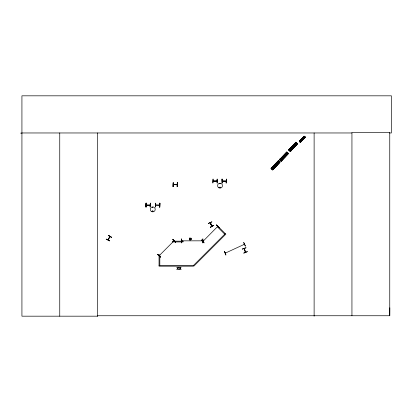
<?xml version="1.0" encoding="UTF-8"?>
<svg xmlns="http://www.w3.org/2000/svg" width="412" height="412" viewBox="0 0 412 412"><rect width="100%" height="100%" fill="white"/><g stroke="black" fill="none" stroke-linecap="round" stroke-linejoin="round"><path stroke-width="0.62" d="M389.474 132.968L391.4 132.968L391.4 95.821L21.929 95.821L21.929 316.179L97.623 316.179L97.572 315.747L389.757 315.747L389.814 307.779M108.181 239.485L107.965 239.866L110.055 236.524M244.414 244.46L244.058 244.615M245.222 251.881L245.531 252.211L244.105 248.58M244.218 249.044L244.28 248.606M152.363 211.212C153.352 210.058 152.95 212.35 152.399 211.305M219.812 183.546L220.173 183.757L219.884 183.464M219.766 187.419L220.209 187.676L219.962 187.259M190.2 239.691L191.013 239.125L190.447 238.316L189.633 238.883L190.2 239.691L190.303 239.115M190.344 238.893L190.447 238.316M225.678 253.102L225.318 253.076M107.98 239.815L109.896 236.437L109.705 236.74M110.03 236.54L108.104 239.902M174.183 240.907L173.797 241.066L174.08 240.788M217.536 226.801L217.845 226.492M210.13 222.846C214.297 231.776 210.002 221.023 210.264 223.103M152.558 207.221L152.95 207.385L152.553 207.277M182.073 240.969L181.718 240.793M202.719 240.969L202.282 240.974M146.219 205.161L150.117 205.161L146.188 205.006L146.641 205.243M155.731 205.073L159.64 205.238M173.236 184.643L177.16 184.622M213.076 181.007L213.514 181.007M226.106 181.146L222.217 180.986L222.681 181.187M106.203 239.125L109.71 240.917M108.351 235.314L111.678 237.43L108.341 235.329M109.741 240.871L106.208 239.109M244.105 248.637L245.351 252.232M159.269 255.79L159.449 255.414L159.171 255.692M217.469 226.677L217.814 226.523L217.469 226.621M211.943 225.869L212.092 226.193M181.635 240.835L202.714 240.835M202.277 240.835L202.673 240.835L202.364 241.015M173.277 184.643L177.17 184.777M189.875 239.542L190.251 239.089M190.395 238.919L190.771 238.466M295.976 142.202L288.616 149.917L290.269 151.482L297.624 143.757L295.965 142.192L288.652 149.953M271.044 168.451L278.394 160.726M271.132 168.539L278.471 160.798M279.506 159.748L286.829 151.997M288.74 150.04L296.079 142.3M271.225 168.626L278.548 160.871M279.599 159.835L286.932 152.095M289.239 149.644L296.187 142.398M271.23 168.632L278.636 160.958L271.317 168.714M288.843 150.123L296.243 142.459L289.332 149.736M279.686 159.923L287.01 152.167M271.41 168.802L278.749 161.061M280.186 159.532L287.102 152.255M289.018 150.303L296.357 142.562M271.472 168.863L278.394 161.592M280.217 159.557L287.133 152.285M289.512 149.906L296.001 143.093M271.941 168.441L278.419 161.617M279.861 160.083L287.226 152.373M289.543 149.932L296.037 143.124M286.855 152.888L280.397 159.732L286.891 152.919M271.621 168.987L272.054 169.404M289.229 150.488L289.662 150.905M280.083 160.283L280.521 160.701M272.162 169.502L279.511 161.777L272.193 169.538M290.202 150.55L297.119 143.278M290.239 150.581L297.129 143.283M272.286 169.62L279.624 161.885M281.092 160.376L288.009 153.109M289.894 151.122L297.217 143.371M288.076 153.166L280.721 160.891L288.101 153.192M290.393 150.73L297.309 143.458M290.424 150.761L297.34 143.484M304.272 136.233L299.359 141.378L304.2 136.161L305.302 137.206L300.399 142.356L299.297 141.316M272.445 169.775L279.789 162.04M281.247 160.525L288.194 153.279M290.048 151.271L297.397 143.541M299.421 141.434L304.35 136.305M280.902 161.066L288.251 153.336L281.339 160.618M297.495 143.633L290.146 151.358L297.526 143.659M299.483 141.491L304.391 136.341M299.545 141.553L304.468 136.418M272.626 169.945L280.006 162.251L278.358 160.695L271.014 168.426L272.662 169.981M281.015 161.169L288.364 153.444M299.632 141.635L304.509 136.46M281.092 161.241L288.441 153.516L286.824 151.987L279.47 159.717L281.128 161.277L288.477 153.552M299.704 141.697L299.993 141.97M299.854 141.713L300.137 141.563M300.065 142.037L304.973 136.892M300.132 142.099L304.993 136.908M300.137 142.109L305.096 137.005M300.25 142.217L305.117 137.031M300.276 142.238L305.225 137.134M300.327 142.284L305.235 137.145M157.667 254.513L160.618 257.124L157.678 254.503M159.449 255.414L159.202 255.667L174.049 240.814M159.341 255.749L159.547 255.528M217.716 226.425L202.967 241.37L203.147 240.989M225.282 233.645L193.491 265.436L194.031 265.977L225.822 234.186L217.855 226.219L217.315 226.76L224.741 234.186M272.028 169.162L272.311 168.894M208.359 223.479L211.938 221.821L208.354 223.464M210.3 227.167L213.797 225.354M226.147 181.007L225.704 181.187M224.452 251.428L225.925 255.085L224.442 251.428M243.786 242.488L245.444 246.062M225.354 253.251L225.601 252.968M225.297 253.128L244.398 244.301L244.115 244.604M152.677 210.954C152.183 211.907 153.418 211.021 152.806 210.985M219.926 187.12C219.066 188.372 221.172 187.393 220.023 187.13M189.664 239.243L190.22 239.042M190.426 238.965L190.983 238.764M242.235 249.013L245.954 247.715M242.292 249.167L246.005 247.849M202.678 241.005L202.323 240.974M217.011 181.007L216.655 181.187M226.064 181.187L222.289 181.187M147.048 205.294L149.309 205.274M202.925 238.929L202.931 242.869M181.677 240.835L182.016 240.819M20.6 133.122L21.929 133.117M21.929 132.968L351.941 132.968M213.076 179.107L212.875 183.046L213.045 179.107M217.232 179.107L217.212 183.046M221.991 179.107L222.207 183.046L222.006 179.107M213.117 181.007L216.928 180.986M213.946 181.131L216.207 181.131M223.077 181.131L225.338 181.131M213.159 181.167L217.016 181.187M155.772 205.073L159.624 205.073M159.047 265.416L193.434 265.416L193.434 266.183L159.047 266.183L159.047 254.915L159.815 254.915L159.815 265.416M149.716 205.197L150.112 205.027M189.633 238.883L190.215 238.986L189.788 238.553M190.432 239.022L191.013 239.125M210.156 222.81L211.969 226.255M244.244 248.575L245.557 252.159M108.253 235.484L111.698 237.389M289.894 150.401L289.451 150.509M280.304 160.304L280.613 160.016M190.411 239.073L190.859 239.454M303.778 136.758L304.726 137.66M303.443 137.103L304.396 138.01M302.944 137.629L303.896 138.535M302.501 138.092L303.453 138.998M302.006 138.612L302.954 139.519M299.869 140.858L300.822 141.764M299.57 140.852L300.842 142.063M295.332 143.082L296.758 144.437M294.832 143.608L296.259 144.962M294.086 144.391L295.512 145.745M293.421 145.086L294.848 146.44M292.68 145.869L294.106 147.223M289.482 149.232L290.903 150.591M289.028 149.232L290.929 151.044M288.972 149.293L290.872 151.101M286.186 152.878L287.612 154.237M285.691 153.403L287.118 154.757M284.944 154.186L286.371 155.545M284.28 154.881L285.707 156.236M283.533 155.664L284.96 157.023M280.335 159.027L281.762 160.386M279.882 159.027L281.782 160.84M279.825 159.089L281.726 160.896M277.724 161.581L279.151 162.941M277.224 162.107L278.651 163.461M276.478 162.889L277.904 164.249M275.813 163.585L277.24 164.944M275.067 164.367L276.493 165.727M271.868 167.736L273.295 169.09M271.415 167.736L273.321 169.543M271.359 167.792L273.264 169.6M216.434 225.019L219.236 227.79M172.762 239.413L175.564 242.179M157.811 254.364L160.603 257.145M210.311 222.768L212.072 226.111M243.641 242.56L245.315 246.124M190.087 238.347L190.287 238.898M190.365 239.109L190.565 239.66M202.761 238.934L202.786 242.869M389.757 315.747L389.757 132.54L351.941 132.54L351.941 315.747M314.119 132.968L314.119 316.179M222.181 179.107L222.15 183.046M217.067 179.107L217.067 183.046M177.371 182.743L177.371 186.677M177.227 182.743L177.227 186.677M173.179 182.743L173.179 186.677M159.866 203.173L159.866 207.107M159.722 203.173L159.722 207.107M146.121 203.126L146.121 207.061M145.977 203.126L145.977 207.061M97.567 132.968L97.567 316.179M59.75 132.968L59.75 316.179M275.731 164.553C276.308 166.211 276.998 163.343 275.731 164.553M284.192 155.849C284.769 157.508 285.464 154.639 284.192 155.849M293.339 146.054C293.916 147.707 294.606 144.844 293.339 146.054M302.444 138.736C302.83 139.843 303.294 137.927 302.444 138.736M178.195 267.429L177.696 268.248L176.882 267.429L177.52 268.469L176.861 269.51L177.675 268.681L178.499 269.51L177.845 268.454L178.499 267.429L178.195 267.429M180.755 267.429L180.25 268.248L179.436 267.429L180.075 268.469L179.416 269.51L180.229 268.681L181.053 269.51L180.399 268.454L181.053 267.429L180.755 267.429M279.702 161.957L272.347 169.682L279.727 161.983M279.887 162.132L272.533 169.862L279.913 162.163M172.88 239.295L175.527 242.22L172.88 239.295M201.489 239.969L204.136 242.889L201.468 239.985M216.547 224.906L219.199 227.826L216.537 224.916M189.484 238.1C188.356 243.168 194.644 237.363 189.484 238.1M213.777 225.312L210.388 227.336L213.771 225.307M247.355 251.665L243.698 253.133L247.339 251.614M181.62 238.934L181.429 242.874L181.62 238.934M226.363 179.107L226.147 183.046L226.363 179.107M173.236 182.743L173.035 186.677L173.236 182.743M177.392 182.743L177.17 186.677L177.392 182.743M146.178 203.126L145.956 207.061L146.167 203.126M150.334 203.126L150.112 207.061L150.313 203.126M155.731 203.173L155.53 207.107L155.7 203.173M159.887 203.173L159.676 207.107L159.887 203.173M183.036 241.169L172.535 241.169L172.535 241.937L183.036 241.937L183.036 241.169M218.793 187.774A2.457 2.457 0 0 0 222.48 185.647A2.457 2.457 0 0 0 218.793 183.52A2.457 2.457 0 0 0 218.793 187.774M151.498 211.531A2.493 2.493 0 0 0 155.231 209.373A2.493 2.493 0 0 0 151.498 207.215A2.493 2.493 0 0 0 151.498 211.531"/></g></svg>
